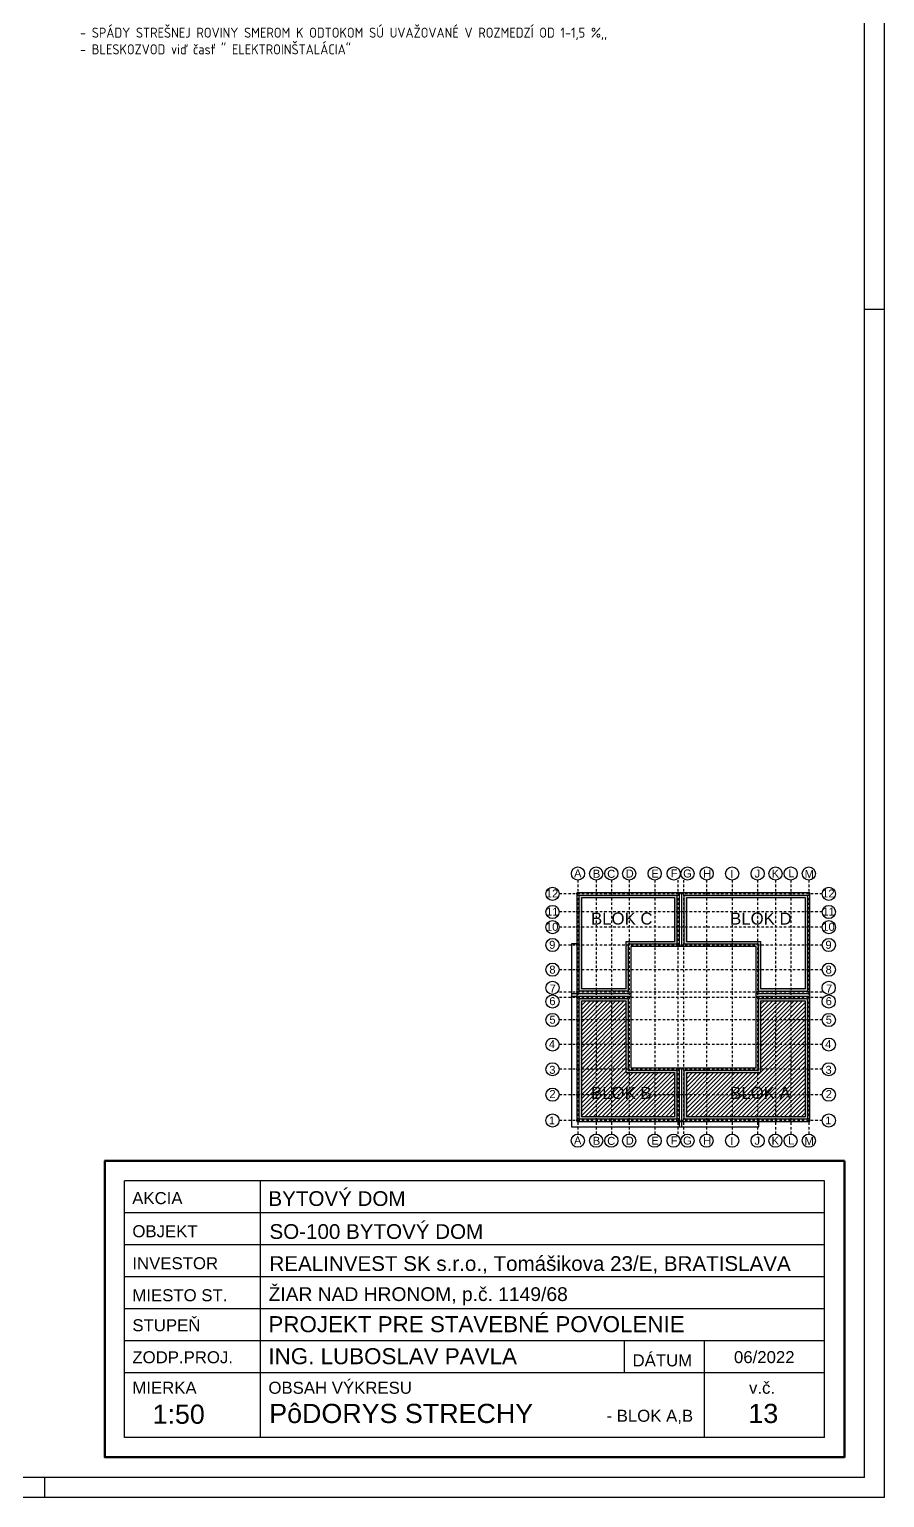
# Model space of a CAD drawing. Extents: x 4511820 to 5180432, y -1526536 to -944957.
# Drawn here: x 5044300 to 5054987, y -1012646 to -994301 of the extents above; entities that cross this region are included whole.
import ezdxf

# ---------------------------------------------------------------- set-up
doc = ezdxf.new("R2010")
doc.units = 0
doc.header["$MEASUREMENT"] = 0
doc.linetypes.add('BODKOCIARKOVANA_3', pattern=[5.6, 3, -1.3, 0, -1.3])
for name, color, linetype in [('MÚRY', 1, 'CONTINUOUS'), ('osi', 253, 'CONTINUOUS'), ('TENKÁ', 7, 'CONTINUOUS'), ('ŠRAFY', 82, 'CONTINUOUS')]:
    doc.layers.add(name, color=color, linetype=linetype)
doc.styles.add('ARIAL', font='arial.ttf')
doc.styles.add('styl1', font='arial.ttf')
doc.styles.add('STYLE1', font='isocp.shx')

# ---------------------------------------------------------------- blocks, each defined once
blk = doc.blocks.new('BLOK AB')
at = {"layer": 'ŠRAFY'}
h = blk.add_hatch(color=8, dxfattribs=at)
h.dxf.hatch_style = 1
h.paths.add_polyline_path([(4465449, -1438614), (4465449, -1439815), (4466061, -1439815), (4466061, -1439226), (4466669, -1439226), (4466669, -1438614)])
h.paths.add_polyline_path([(4466639, -1438644), (4466639, -1439196), (4466031, -1439196), (4466031, -1439785), (4465479, -1439785), (4465479, -1438644)], flags=16)
h = blk.add_hatch(color=8, dxfattribs=at)
h.dxf.hatch_style = 1
h.paths.add_polyline_path([(4468301, -1438614), (4466761, -1438614), (4466761, -1439226), (4467689, -1439226), (4467689, -1439815), (4468301, -1439815)])
h.paths.add_polyline_path([(4468271, -1438644), (4468271, -1439785), (4467719, -1439785), (4467719, -1439196), (4466791, -1439196), (4466791, -1438644)], flags=16)
h = blk.add_hatch(color=8, dxfattribs=at)
h.dxf.hatch_style = 1
h.paths.add_polyline_path([(4465449, -1439905), (4465449, -1441414), (4466669, -1441414), (4466669, -1440802), (4466061, -1440802), (4466061, -1439905)])
h.paths.add_polyline_path([(4466031, -1439935), (4466031, -1440832), (4466639, -1440832), (4466639, -1441384), (4465479, -1441384), (4465479, -1439935)], flags=16)
h = blk.add_hatch(color=8, dxfattribs=at)
h.dxf.hatch_style = 1
h.paths.add_polyline_path([(4467689, -1439905), (4467689, -1440802), (4466761, -1440802), (4466761, -1441414), (4468301, -1441414), (4468301, -1439905)])
h.paths.add_polyline_path([(4468271, -1439935), (4468271, -1441384), (4466791, -1441384), (4466791, -1440832), (4467719, -1440832), (4467719, -1439935)], flags=16)
h = blk.add_hatch(dxfattribs=at)
h.set_pattern_fill('ANSI31', color=8, scale=300)
h.paths.add_polyline_path([(4465479, -1439935), (4465479, -1441384), (4466639, -1441384), (4466639, -1440832), (4466031, -1440832), (4466031, -1439935)])
h.paths.add_polyline_path([(4465572, -1440970), (4466378, -1440970), (4466378, -1441200), (4465572, -1441200)], flags=24)
h = blk.add_hatch(dxfattribs=at)
h.set_pattern_fill('ANSI31', color=8, scale=300)
h.paths.add_polyline_path([(4467719, -1439935), (4467719, -1440832), (4466791, -1440832), (4466791, -1441384), (4468271, -1441384), (4468271, -1439935)])
h.paths.add_polyline_path([(4467310, -1440970), (4468127, -1440970), (4468127, -1441200), (4467310, -1441200)], flags=24)
at = {"layer": 'MÚRY'}
for p, q in [((4466680, -1438584), (4466748, -1438584)), ((4467659, -1439908), (4467659, -1439837))]:
    blk.add_line(p, q, dxfattribs=at)
for points in [[(4468331, -1438584), (4465419, -1438584), (4465419, -1441444), (4468331, -1441444)], [(4467659, -1439256), (4466091, -1439256), (4466091, -1440772), (4467659, -1440772)]]:
    blk.add_lwpolyline(points, close=True, dxfattribs=at)
at = {"layer": 'osi', "linetype": 'BODKOCIARKOVANA_3', "ltscale": 10}
for p, q in [((4465432, -1438427), (4465432, -1441600)), ((4465660, -1438427), (4465660, -1441600)), ((4465849, -1438427), (4465849, -1441600)), ((4466072, -1438427), (4466072, -1441600)), ((4466391, -1438427), (4466391, -1441600)), ((4466678, -1438427), (4466678, -1441600)), ((4466752, -1438427), (4466752, -1441600)), ((4467040, -1438427), (4467040, -1441600)), ((4467359, -1438427), (4467359, -1441600)), ((4467677, -1438427), (4467677, -1441600)), ((4467900, -1438427), (4467900, -1441600)), ((4468090, -1438427), (4468090, -1441600)), ((4468317, -1438427), (4468317, -1441600)), ((4468484, -1438598), (4465196, -1438598)), ((4468484, -1438825), (4465196, -1438825)), ((4468484, -1439015), (4465196, -1439015)), ((4468484, -1439238), (4465196, -1439238)), ((4468484, -1439546), (4465196, -1439546)), ((4468484, -1439825), (4465196, -1439825)), ((4468484, -1439895), (4465196, -1439895)), ((4468484, -1440174), (4465196, -1440174)), ((4468484, -1440482), (4465196, -1440482)), ((4468484, -1440790), (4465196, -1440790)), ((4468484, -1441108), (4465196, -1441108)), ((4468484, -1441430), (4465196, -1441430))]:
    blk.add_line(p, q, dxfattribs=at)
at = {"layer": 'TENKÁ'}
for p, q in [((4466699, -1439256), (4466699, -1438584)), ((4466731, -1439256), (4466731, -1438584)), ((4465351, -1439845), (4466091, -1439845)), ((4465351, -1439875), (4466091, -1439875)), ((4467659, -1439845), (4468331, -1439845)), ((4467659, -1439875), (4468331, -1439875)), ((4466699, -1441511), (4466699, -1440772)), ((4466731, -1441511), (4466731, -1440772))]:
    blk.add_line(p, q, dxfattribs=at)
blk.add_lwpolyline([(4465419, -1439223), (4465351, -1439223), (4465351, -1441511), (4467692, -1441511), (4467692, -1441444)], dxfattribs=at)
at = {"layer": 'TENKÁ', "color": 8, "ltscale": 0.25}
for centre in [(4465432, -1438345), (4465660, -1438345), (4465849, -1438345), (4466072, -1438345), (4466391, -1438345), (4466628, -1438345), (4466801, -1438345), (4467040, -1438345), (4467359, -1438345), (4467677, -1438345), (4467900, -1438345), (4468090, -1438345), (4468317, -1438345), (4465114, -1438598), (4468567, -1438598), (4465114, -1438825), (4468567, -1438825), (4465114, -1439015), (4468567, -1439015), (4465114, -1439238), (4468567, -1439238), (4465114, -1439546), (4468567, -1439546), (4465113, -1439772), (4468565, -1439772), (4465113, -1439944), (4468565, -1439944), (4465114, -1440174), (4468567, -1440174), (4465114, -1440482), (4468567, -1440482), (4465114, -1440790), (4468567, -1440790), (4465114, -1441108), (4468567, -1441108), (4465114, -1441430), (4468567, -1441430), (4465431, -1441683), (4465659, -1441683), (4465849, -1441683), (4466071, -1441683), (4466390, -1441683), (4466627, -1441683), (4466800, -1441683), (4467039, -1441683), (4467358, -1441683), (4467677, -1441683), (4467899, -1441683), (4468089, -1441683), (4468316, -1441683)]:
    blk.add_circle(centre, 82.2, dxfattribs=at)
at = {"layer": 'ŠRAFY', "color": 8}
blk.add_line((4467689, -1439815), (4468301, -1439815), dxfattribs=at)
for points in [[(4465449, -1438614), (4466669, -1438614), (4466669, -1439226), (4466061, -1439226), (4466061, -1439815), (4465449, -1439815)], [(4465479, -1438644), (4466639, -1438644), (4466639, -1439196), (4466031, -1439196), (4466031, -1439785), (4465479, -1439785)], [(4466791, -1438644), (4468271, -1438644), (4468271, -1439785), (4467719, -1439785), (4467719, -1439196), (4466791, -1439196)], [(4465449, -1439905), (4466061, -1439905), (4466061, -1440802), (4466669, -1440802), (4466669, -1441414), (4465449, -1441414)], [(4467689, -1439905), (4468301, -1439905), (4468301, -1441414), (4466761, -1441414), (4466761, -1440802), (4467689, -1440802)], [(4465479, -1439935), (4466031, -1439935), (4466031, -1440832), (4466639, -1440832), (4466639, -1441384), (4465479, -1441384)], [(4467719, -1439935), (4468271, -1439935), (4468271, -1441384), (4466791, -1441384), (4466791, -1440832), (4467719, -1440832)]]:
    blk.add_lwpolyline(points, close=True, dxfattribs=at)
blk.add_lwpolyline([(4467689, -1439815), (4467689, -1439226), (4466761, -1439226), (4466761, -1438614), (4468301, -1438614), (4468301, -1439815)], dxfattribs=at)
at = {"layer": 'TENKÁ', "color": 8, "ltscale": 0.25, "style": 'styl1'}
for s, height, p in [('A', 100, (4465383, -1438393)), ('B', 100, (4465618, -1438397)), ('C', 100, (4465797, -1438398)), ('D', 100, (4466028, -1438395)), ('E', 100, (4466349, -1438395)), ('F', 100, (4466590, -1438393)), ('G', 100, (4466746, -1438394)), ('H', 100, (4466996, -1438397)), ('I', 100, (4467335, -1438399)), ('J', 100, (4467638, -1438395)), ('K', 100, (4467852, -1438395)), ('L', 100, (4468060, -1438392)), ('M', 100, (4468264, -1438401)), ('12', 100, (4465030, -1438644)), ('12', 100, (4468483, -1438644)), ('11', 100, (4465034, -1438871)), ('11', 100, (4468486, -1438871)), ('10', 100, (4465032, -1439060)), ('10', 100, (4468485, -1439060)), ('9', 100, (4465072, -1439285)), ('9', 100, (4468524, -1439285)), ('8', 100, (4465074, -1439595)), ('8', 100, (4468526, -1439595)), ('6', 100, (4465074, -1439989)), ('7', 100, (4465078, -1439832)), ('6', 100, (4468527, -1439989)), ('7', 100, (4468531, -1439832)), ('5', 100, (4465075, -1440221)), ('5', 100, (4468528, -1440221)), ('4', 100, (4465069, -1440526)), ('4', 100, (4468521, -1440526)), ('3', 100, (4465073, -1440847)), ('3', 100, (4468525, -1440847)), ('2', 100, (4465075, -1441150)), ('2', 100, (4468528, -1441150)), ('1', 95, (4465070, -1441477)), ('1', 95, (4468523, -1441477)), ('A', 100, (4465382, -1441730)), ('B', 100, (4465617, -1441734)), ('C', 100, (4465797, -1441735)), ('D', 100, (4466028, -1441732)), ('E', 100, (4466348, -1441732)), ('F', 100, (4466590, -1441730)), ('G', 100, (4466745, -1441731)), ('H', 100, (4466995, -1441734)), ('I', 100, (4467334, -1441736)), ('J', 100, (4467637, -1441733)), ('K', 100, (4467851, -1441732)), ('L', 100, (4468059, -1441729)), ('M', 100, (4468263, -1441738))]:
    blk.add_text(s, height=height, dxfattribs=at).set_placement(p)
at = {"layer": 'TENKÁ', "lineweight": 40, "ltscale": 0.25, "style": 'ARIAL'}
for s, p in [('BLOK C', (4465595, -1438982)), ('BLOK D', (4467333, -1438982)), ('BLOK B', (4465595, -1441160)), ('BLOK A', (4467333, -1441160))]:
    blk.add_text(s, height=150, dxfattribs=at).set_placement(p)

msp = doc.modelspace()

# ---------------------------------------------------------------- linework, layer by layer
at = {"layer": 'TENKÁ', "color": 7}
for p, q in [((5054986.849, -1012646.02), (5054986.849, -971753.269)), ((5054736.849, -1012396.02), (5054736.849, -972003.269)), ((5054736.849, -1012396.02), (4975641.849, -1012396.02)), ((5054986.849, -1012646.02), (4975391.849, -1012646.02))]:
    msp.add_line(p, q, dxfattribs=at)
at = {"layer": 'TENKÁ', "ltscale": 0.25}
for p, q in [((5054736.849, -997796.02), (5054986.849, -997796.02)), ((5054736.849, -997796.02), (5054986.849, -997796.02)), ((5045486.849, -1011896.02), (5045486.849, -1008686.02)), ((5054236.849, -1008686.02), (5045486.849, -1008686.02)), ((5047186.849, -1011896.02), (5047186.849, -1008686.02)), ((5054236.849, -1011896.02), (5054236.849, -1008686.02)), ((5054236.849, -1009086.02), (5045486.849, -1009086.02)), ((5054236.849, -1009486.02), (5045486.849, -1009486.02)), ((5054236.849, -1009886.02), (5045486.849, -1009886.02)), ((5054236.849, -1010286.02), (5045486.849, -1010286.02)), ((5054236.849, -1010286.02), (5045486.849, -1010286.02)), ((5054236.849, -1010686.02), (5045486.849, -1010686.02)), ((5054236.849, -1010686.02), (5045486.849, -1010686.02)), ((5051736.849, -1011086.02), (5051736.849, -1010686.02)), ((5052736.849, -1011896.02), (5052736.849, -1010686.02)), ((5054236.849, -1011086.02), (5045486.849, -1011086.02)), ((5054236.849, -1011086.02), (5045486.849, -1011086.02)), ((5054236.849, -1011896.02), (5045486.849, -1011896.02)), ((5044486.849, -1012396.02), (5044486.849, -1012646.02)), ((5044486.849, -1012396.02), (5044486.849, -1012646.02)), ((5044486.849, -1012396.02), (5044486.849, -1012646.02))]:
    msp.add_line(p, q, dxfattribs=at)
at = {"layer": 'TENKÁ', "lineweight": 40, "ltscale": 0.25}
for p, q in [((5054486.849, -1008436.02), (5045236.849, -1008436.02)), ((5045236.849, -1008438.02), (5045236.849, -1012146.02)), ((5054486.849, -1008438.02), (5045236.849, -1008438.02)), ((5054486.849, -1008440.02), (5045236.849, -1008440.02)), ((5045238.849, -1008438.02), (5045238.849, -1012146.02)), ((5045240.849, -1008438.02), (5045240.849, -1012146.02)), ((5054482.849, -1008436.02), (5054482.849, -1012146.02)), ((5054484.849, -1008436.02), (5054484.849, -1012146.02)), ((5054486.849, -1008436.02), (5054486.849, -1012146.02)), ((5054486.849, -1012142.02), (5045236.849, -1012142.02)), ((5054486.849, -1012144.02), (5045236.849, -1012144.02)), ((5054486.849, -1012146.02), (5045236.849, -1012146.02))]:
    msp.add_line(p, q, dxfattribs=at)

# ---------------------------------------------------------------- block references
at = {"layer": 'osi', "color": 8}
msp.add_blockref('BLOK AB', (585722.849, 433496.337), dxfattribs=at)

# ---------------------------------------------------------------- texts
at = {"layer": 'TENKÁ', "ltscale": 0.25, "style": 'STYLE1'}
for s, p in [('- SPÁDY STREŠNEJ ROVINY SMEROM K ODTOKOM SÚ UVAŽOVANÉ V ROZMEDZÍ OD 1-1,5 %,, ', (5044932.129, -994404.617)), ('- BLESKOZVOD viď časť " ELEKTROINŠTALÁCIA"', (5044932.129, -994613.133))]:
    msp.add_text(s, height=125, dxfattribs=at).set_placement(p)
at = {"layer": 'TENKÁ', "lineweight": 40, "ltscale": 0.25, "style": 'ARIAL'}
for s, height, p in [('BYTOVÝ DOM', 184, (5047286.849, -1009001.536)), ('AKCIA', 150, (5045585.02, -1008978.861)), ('OBJEKT', 150, (5045586.849, -1009392.158)), ('SO-100 BYTOVÝ DOM', 184, (5047299.991, -1009413.315)), ('INVESTOR', 150, (5045586.849, -1009792.158)), ('REALINVEST SK s.r.o., Tomášikova 23/E, BRATISLAVA', 184, (5047299.991, -1009813.315)), ('MIESTO ST.', 150, (5045586.849, -1010192.158)), ('ŽIAR NAD HRONOM, p.č. 1149/68', 172, (5047289.274, -1010189.425)), ('STUPEŇ', 150, (5045586.849, -1010567.158)), ('PROJEKT PRE STAVEBNÉ POVOLENIE', 200, (5047286.851, -1010578.631)), ('ING. LUBOSLAV PAVLA', 200, (5047286.851, -1010978.631)), ('06/2022', 150, (5053104.149, -1010965.277)), ('ZODP.PROJ.', 150, (5045586.849, -1010967.158)), ('DÁTUM     ', 150, (5051836.849, -1011006.02)), ('OBSAH VÝKRESU', 150, (5047286.849, -1011348.128)), ('MIERKA             ', 150, (5045586.849, -1011348.128)), ('v.č.', 150, (5053292.248, -1011348.128)), ('1:50', 240, (5045839.326, -1011723.156)), ('PôDORYS STRECHY', 240, (5047297.185, -1011714.034)), ('- BLOK A,B', 150, (5051510.849, -1011698.02)), ('13', 240, (5053284.685, -1011714.034))]:
    msp.add_text(s, height=height, dxfattribs=at).set_placement(p)

doc.saveas('drawing.dxf')
